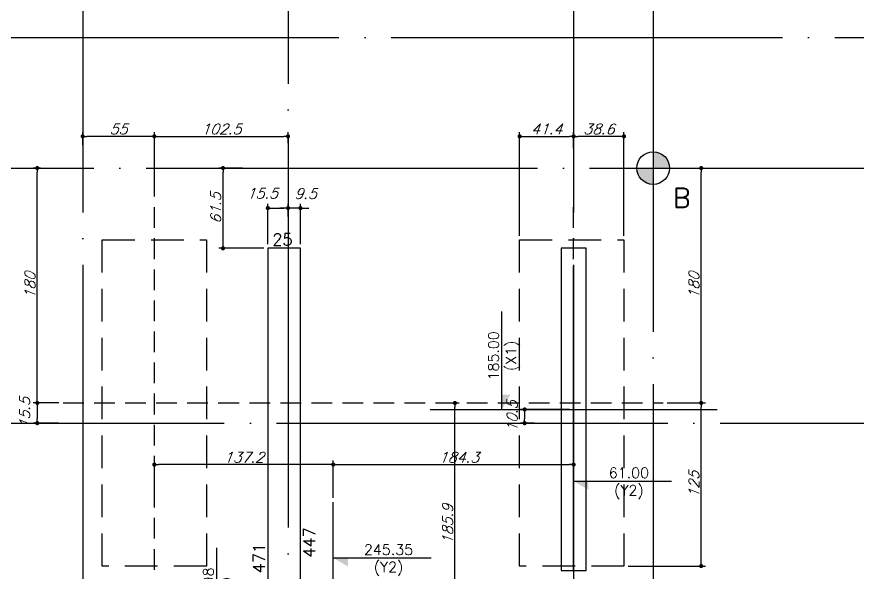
# Model space of a CAD drawing. Header units: millimetres. Extents: x -4281 to 5364, y -2128 to 2372.
# Drawn here: x 1077 to 1723, y 245 to 671 of the extents above; entities that cross this region are included whole.
import ezdxf
from ezdxf.enums import TextEntityAlignment as Align

# ---------------------------------------------------------------- set-up
doc = ezdxf.new("R2010")
doc.units = ezdxf.units.MM
doc.header["$LTSCALE"] = 50
for name, pattern in [('DASHED', [0.75, 0.5, -0.25]), ('EIXO', [6.8, 6, -0.4, 0, -0.4]), ('HIDDEN', [9.525, 6.35, -3.175])]:
    doc.linetypes.add(name, pattern=pattern)
for name, color, linetype in [('F-ATRIBUTO', 6, 'Continuous'), ('F-COTAS', 106, 'Continuous'), ('F-COTAS-ACUMU-2', 11, 'Continuous'), ('F-EIXO', 12, 'EIXO'), ('F-EIXOS-DET', 1, 'Continuous'), ('F-EST-COTA', 1, 'Continuous'), ('F-ESTACAS-BARRETE', 2, 'Continuous'), ('F-ESTACAS-BARRETE-EIXOS', 252, 'Continuous'), ('F-ORI-EIXO', 4, 'Continuous'), ('F-PILARES-DIM', 172, 'Continuous'), ('F-PILARES-N', 170, 'Continuous'), ('F-PILARES-S', 170, 'Continuous'), ('F-TEXTO', 6, 'Continuous')]:
    doc.layers.add(name, color=color, linetype=linetype)
doc.styles.add('COTA', font='SIMPLEX.SHX')
doc.styles.add('CP-TEXT-INCL', font='romans.shx', dxfattribs={"oblique": 20})
doc.styles.add('MCP', font='romans.shx')
doc.styles.add('ROMANS', font='romans.shx')
doc.dimstyles.new('CP-COTAS-50', dxfattribs={"dimscale": 0.64, "dimtxt": 12.5, "dimasz": 5, "dimexe": 5, "dimexo": 5, "dimgap": 2.5, "dimtad": 1, "dimdec": 1, "dimdsep": 46, "dimtxsty": 'CP-TEXT-INCL', "dimblk1": 'DOT', "dimblk2": 'DOT', "dimsah": 1, "dimcen": 9, "dimclrd": 256, "dimclre": 256, "dimclrt": 256, "dimadec": 0, "dimazin": 0, "dimtfac": 1, "dimtdec": 1, "dimtmove": 2, "dimatfit": 3, "dimldrblk": 'DOT', "dimfxl": 0, "dimtolj": 1, "dimarcsym": 0})

# ---------------------------------------------------------------- blocks, each defined once
blk = doc.blocks.new('*U5')
at = {"layer": 'F-EIXO'}
blk.add_line((0, 0), (7197, 0), dxfattribs=at)
at = {"layer": 'F-TEXTO', "style": 'ROMANS'}
blk.add_attdef('EIXO', text='', height=17.5, dxfattribs=at).set_placement((-28.2072, 0), align=Align.MIDDLE_CENTER)
blk = doc.blocks.new('*U230')
at = {"layer": 'F-EIXO'}
blk.add_line((0, 0), (8185, 0), dxfattribs=at)
at = {"layer": 'F-TEXTO', "style": 'ROMANS'}
blk.add_attdef('EIXO', text='', height=17.5, dxfattribs=at).set_placement((-28.2072, 0), align=Align.MIDDLE_CENTER)
blk = doc.blocks.new('*U233')
at = {"layer": 'F-EIXO'}
blk.add_line((0, 0), (0, -3673.4852), dxfattribs=at)
at = {"layer": 'F-TEXTO', "style": 'ROMANS'}
blk.add_attdef('EIXO', text='', height=17.5, rotation=360, dxfattribs=at).set_placement((0, 28.2072), align=Align.MIDDLE_CENTER)
blk = doc.blocks.new('*U10')
at = {"layer": 'F-EIXO'}
blk.add_line((0, 0), (0, -2925), dxfattribs=at)
at = {"layer": 'F-TEXTO', "style": 'ROMANS'}
blk.add_attdef('EIXO', text='', height=17.5, rotation=360, dxfattribs=at).set_placement((0, 28.2072), align=Align.MIDDLE_CENTER)
blk = doc.blocks.new('*U448')
at = {"layer": 'F-EIXO'}
blk.add_line((0, 0), (8091.68, 0), dxfattribs=at)
at = {"layer": 'F-TEXTO', "style": 'ROMANS'}
blk.add_attdef('EIXO', text='', height=17.5, dxfattribs=at).set_placement((-28.21, 0), align=Align.MIDDLE_CENTER)
blk = doc.blocks.new('*U9')
at = {"layer": 'F-EIXO'}
blk.add_line((0, 0), (0, -3023.4852), dxfattribs=at)
at = {"layer": 'F-TEXTO', "style": 'ROMANS'}
blk.add_attdef('EIXO', text='', height=17.5, rotation=360, dxfattribs=at).set_placement((0, 28.2072), align=Align.MIDDLE_CENTER)
blk = doc.blocks.new('ORI_EIXO')
at = {"layer": 'F-ORI-EIXO'}
h = blk.add_hatch(color=256, dxfattribs=at)
edge = h.paths.add_edge_path()
edge.add_line((0, 0.25), (0, 0))
edge.add_line((0, 0), (0.25, 0))
edge.add_arc((0, 0), 0.25, 360, 450)
h = blk.add_hatch(color=256, dxfattribs=at)
edge = h.paths.add_edge_path()
edge.add_line((0, 0), (-0.25, 0))
edge.add_arc((0, 0), 0.25, 180, 270)
edge.add_line((0, -0.25), (0, 0))
for p, q in [((0, 0.25), (0, -0.25)), ((-0.25, 0), (0.25, 0))]:
    blk.add_line(p, q, dxfattribs=at)
blk.add_circle((0, 0), 0.25, dxfattribs=at)
at = {"layer": 'F-ATRIBUTO', "style": 'MCP', "flags": 1}
for tag, p in [('NOME_EIXO_X', (0.138, -0.806)), ('NOME_EIXO_Y', (0.139, -0.88))]:
    blk.add_attdef(tag, p, '', height=0.05, dxfattribs=at)
at = {"layer": 'F-ORI-EIXO', "color": 4, "style": 'MCP'}
blk.add_attdef('ID', text='', height=0.3, dxfattribs=at).set_placement((0.436, -0.606), align=Align.CENTER)
blk = doc.blocks.new('*U59')
at = {"color": 0}
for p, q in [((-6.742, -7.831), (-6.742, -6.331)), ((-4.955, -6.488), (-3.455, -6.488))]:
    blk.add_line(p, q, dxfattribs=at)
for points in [[(-4.955, -6.488), (-4.728, -6.488), (-4.728, -6.618), (-4.728, -6.488)], [(-6.742, -7.831), (-6.742, -7.603), (-6.612, -7.603), (-6.742, -7.603)]]:
    blk.add_solid(points, dxfattribs=at)
at = {"layer": 'F-EIXOS-DET'}
for p, q in [((-4.955, -10.031), (-4.955, -5.631)), ((-7.155, -7.831), (-2.755, -7.831))]:
    blk.add_line(p, q, dxfattribs=at)
at = {"layer": 'F-ATRIBUTO', "style": 'CP-TEXT-INCL', "oblique": 20, "flags": 1}
blk.add_attdef('ENCONTRO_EIXO', (-4.955, -7.831), '', height=0.05, dxfattribs=at)
blk.add_attdef('VALORMI', text='', height=0.05, dxfattribs=at).set_placement((-4.427, -7.968), align=Align.MIDDLE_CENTER)
at = {"layer": 'F-EST-COTA', "color": 2, "style": 'COTA', "flags": 1}
for tag, p in [('COTA_X', (-9.763, 0.589)), ('COTA_Y', (-9.785, 0.245))]:
    blk.add_attdef(tag, p, '', height=0.2, dxfattribs=at)
at = {"layer": 'F-EST-COTA', "color": 2, "style": 'COTA'}
blk.add_attdef('NOME_EIXO_X', text='', height=0.16, rotation=90, dxfattribs=at).set_placement((-6.682, -7.01), align=Align.TOP_CENTER)
blk.add_attdef('COTAY_CE-2', text='', height=0.16, dxfattribs=at).set_placement((-4.107, -6.488), align=Align.BOTTOM_CENTER)
blk.add_attdef('COTAX_CE-2', text='', height=0.16, rotation=90, dxfattribs=at).set_placement((-6.742, -7.01), align=Align.BOTTOM_CENTER)
blk.add_attdef('NOME_EIXO_Y', text='', height=0.16, dxfattribs=at).set_placement((-4.107, -6.548), align=Align.TOP_CENTER)
blk = doc.blocks.new('*U60')
at = {"color": 0}
for p, q in [((-2.32, -3.7), (-2.32, -2.2)), ((-1.22, -4.8), (0.28, -4.8))]:
    blk.add_line(p, q, dxfattribs=at)
for points in [[(-2.32, -3.7), (-2.32, -3.473), (-2.19, -3.473), (-2.32, -3.473)], [(-1.22, -4.8), (-0.993, -4.8), (-0.993, -4.93), (-0.993, -4.8)]]:
    blk.add_solid(points, dxfattribs=at)
at = {"layer": 'F-EIXOS-DET'}
for p, q in [((-1.22, -5.9), (-1.22, -1.5)), ((-3.42, -3.7), (0.98, -3.7))]:
    blk.add_line(p, q, dxfattribs=at)
at = {"layer": 'F-ATRIBUTO', "style": 'CP-TEXT-INCL', "oblique": 20, "flags": 1}
blk.add_attdef('ENCONTRO_EIXO', (-1.22, -3.7), '', height=0.05, dxfattribs=at)
blk.add_attdef('VALORMI', text='', height=0.05, dxfattribs=at).set_placement((-0.691, -3.837), align=Align.MIDDLE_CENTER)
at = {"layer": 'F-EST-COTA', "color": 2, "style": 'COTA', "flags": 1}
for tag, p in [('COTA_X', (-9.763, 0.589)), ('COTA_Y', (-9.785, 0.245))]:
    blk.add_attdef(tag, p, '', height=0.2, dxfattribs=at)
at = {"layer": 'F-EST-COTA', "color": 2, "style": 'COTA'}
blk.add_attdef('NOME_EIXO_X', text='', height=0.16, rotation=90, dxfattribs=at).set_placement((-2.26, -2.879), align=Align.TOP_CENTER)
blk.add_attdef('COTAX_CE-2', text='', height=0.16, rotation=90, dxfattribs=at).set_placement((-2.32, -2.879), align=Align.BOTTOM_CENTER)
blk.add_attdef('COTAY_CE-2', text='', height=0.16, dxfattribs=at).set_placement((-0.372, -4.8), align=Align.BOTTOM_CENTER)
blk.add_attdef('NOME_EIXO_Y', text='', height=0.16, dxfattribs=at).set_placement((-0.372, -4.86), align=Align.TOP_CENTER)
blk = doc.blocks.new('_DOT')
at = {"color": 0, "linetype": 'ByBlock'}
blk.add_line((-0.5, 0), (-1, 0), dxfattribs=at)
at = {"color": 0, "linetype": 'ByBlock', "const_width": 0.5}
blk.add_lwpolyline([(-0.25, 0, 1), (0.25, 0, 1)], format="xyb", close=True, dxfattribs=at)
blk = doc.blocks.new('*D140')
at = {"layer": 'DEFPOINTS', "color": 0, "transparency": 16777216}
for p in [(1285.5, 524.35), (1285.5, 514.97), (1270, 493.5)]:
    blk.add_point(p, dxfattribs=at)
at = {"layer": 'F-COTAS', "lineweight": -2, "transparency": 16777216}
for p, q in [((1270, 496.7), (1270, 527.55)), ((1273.2, 524.35), (1282.3, 524.35)), ((1285.5, 518.17), (1285.5, 527.55))]:
    blk.add_line(p, q, dxfattribs=at)
at = {"layer": 'F-COTAS', "lineweight": -2, "transparency": 16777216, "xscale": 3.2, "yscale": 3.2, "zscale": 3.2, "rotation": 180}
blk.add_blockref('_DOT', (1270, 524.35), dxfattribs=at)
at = {"layer": 'F-COTAS', "lineweight": -2, "transparency": 16777216, "xscale": 3.2, "yscale": 3.2, "zscale": 3.2}
blk.add_blockref('_DOT', (1285.5, 524.35), dxfattribs=at)
at = {"layer": 'F-COTAS', "transparency": 16777216, "insert": (1265.66, 535.66), "char_height": 8, "attachment_point": 5, "style": 'CP-TEXT-INCL'}
blk.add_mtext('\\A1;15.5', dxfattribs=at)
blk = doc.blocks.new('*D141')
at = {"layer": 'DEFPOINTS', "color": 0, "transparency": 16777216}
for p in [(1285.5, 524.35), (1285.5, 514.73), (1295, 493.5)]:
    blk.add_point(p, dxfattribs=at)
at = {"layer": 'F-COTAS', "lineweight": -2, "transparency": 16777216}
for p, q in [((1282.3, 524.35), (1279.1, 524.35)), ((1285.5, 517.93), (1285.5, 527.55)), ((1295, 524.35), (1285.5, 524.35)), ((1295, 496.7), (1295, 527.55)), ((1298.2, 524.35), (1301.4, 524.35))]:
    blk.add_line(p, q, dxfattribs=at)
at = {"layer": 'F-COTAS', "lineweight": -2, "transparency": 16777216, "xscale": 3.2, "yscale": 3.2, "zscale": 3.2}
blk.add_blockref('_DOT', (1285.5, 524.35), dxfattribs=at)
at = {"layer": 'F-COTAS', "lineweight": -2, "transparency": 16777216, "xscale": 3.2, "yscale": 3.2, "zscale": 3.2, "rotation": 180}
blk.add_blockref('_DOT', (1295, 524.35), dxfattribs=at)
at = {"layer": 'F-COTAS', "transparency": 16777216, "insert": (1298.88, 535.42), "char_height": 8, "attachment_point": 5, "style": 'CP-TEXT-INCL'}
blk.add_mtext('\\A1;9.5', dxfattribs=at)
blk = doc.blocks.new('*D142')
at = {"layer": 'DEFPOINTS', "color": 0, "transparency": 16777216}
for p in [(1235.64, 555), (1253.83, 555), (1270, 493.5)]:
    blk.add_point(p, dxfattribs=at)
at = {"layer": 'F-COTAS', "lineweight": -2, "transparency": 16777216}
for p, q in [((1250.63, 555), (1232.44, 555)), ((1235.64, 496.7), (1235.64, 551.8)), ((1266.8, 493.5), (1232.44, 493.5))]:
    blk.add_line(p, q, dxfattribs=at)
at = {"layer": 'F-COTAS', "lineweight": -2, "transparency": 16777216, "xscale": 3.2, "yscale": 3.2, "zscale": 3.2}
for p, rotation in [((1235.64, 555), 90), ((1235.64, 493.5), 270)]:
    blk.add_blockref('_DOT', p, dxfattribs=dict(at, rotation=rotation))
at = {"layer": 'F-COTAS', "transparency": 16777216, "insert": (1230.04, 524.25), "char_height": 8, "attachment_point": 5, "rotation": 90, "style": 'CP-TEXT-INCL'}
blk.add_mtext('\\A1;61.5', dxfattribs=at)
blk = doc.blocks.new('*D143')
at = {"layer": 'DEFPOINTS', "color": 0, "transparency": 16777216}
for p in [(1504.5, 370), (1466.95, 359.5), (1477.69, 359.5)]:
    blk.add_point(p, dxfattribs=at)
at = {"layer": 'F-COTAS', "lineweight": -2, "transparency": 16777216}
for p, q in [((1501.3, 370), (1463.75, 370)), ((1466.95, 366.8), (1466.95, 362.7)), ((1474.49, 359.5), (1463.75, 359.5))]:
    blk.add_line(p, q, dxfattribs=at)
at = {"layer": 'F-COTAS', "lineweight": -2, "transparency": 16777216, "xscale": 3.2, "yscale": 3.2, "zscale": 3.2}
for p, rotation in [((1466.95, 370), 90), ((1466.95, 359.5), 270)]:
    blk.add_blockref('_DOT', p, dxfattribs=dict(at, rotation=rotation))
at = {"layer": 'F-COTAS', "transparency": 16777216, "insert": (1457.35, 364.75), "char_height": 8, "attachment_point": 5, "rotation": 90, "style": 'CP-TEXT-INCL'}
blk.add_mtext('\\A1;10.5', dxfattribs=at)
blk = doc.blocks.new('*D572')
at = {"layer": 'DEFPOINTS', "color": 0, "linetype": 'HIDDEN', "transparency": 16777216}
for p in [(1573.11, 374.97), (1602.35, 374.97), (1543.11, 249.97)]:
    blk.add_point(p, dxfattribs=at)
at = {"layer": 'F-COTAS', "linetype": 'HIDDEN', "lineweight": -2, "transparency": 16777216}
for p, q in [((1576.31, 374.97), (1605.55, 374.97)), ((1602.35, 253.17), (1602.35, 371.77)), ((1546.31, 249.97), (1605.55, 249.97))]:
    blk.add_line(p, q, dxfattribs=at)
at = {"layer": 'F-COTAS', "linetype": 'HIDDEN', "lineweight": -2, "transparency": 16777216, "xscale": 3.2, "yscale": 3.2, "zscale": 3.2}
for p, rotation in [((1602.35, 374.97), 90), ((1602.35, 249.97), 270)]:
    blk.add_blockref('_DOT', p, dxfattribs=dict(at, rotation=rotation))
at = {"layer": 'F-COTAS', "linetype": 'HIDDEN', "transparency": 16777216, "insert": (1596.75, 312.47), "char_height": 8, "attachment_point": 5, "rotation": 90, "style": 'CP-TEXT-INCL'}
blk.add_mtext('\\A1;125', dxfattribs=at)
blk = doc.blocks.new('*D573')
at = {"layer": 'DEFPOINTS', "color": 0, "linetype": 'HIDDEN', "transparency": 16777216}
for p in [(1602.35, 555), (1602.35, 555), (1573.11, 374.97)]:
    blk.add_point(p, dxfattribs=at)
at = {"layer": 'F-COTAS', "linetype": 'HIDDEN', "lineweight": -2, "transparency": 16777216}
for p, q in [((1602.35, 378.17), (1602.35, 551.8)), ((1576.31, 374.97), (1605.55, 374.97))]:
    blk.add_line(p, q, dxfattribs=at)
at = {"layer": 'F-COTAS', "linetype": 'HIDDEN', "lineweight": -2, "transparency": 16777216, "xscale": 3.2, "yscale": 3.2, "zscale": 3.2}
for p, rotation in [((1602.35, 555), 90), ((1602.35, 374.97), 270)]:
    blk.add_blockref('_DOT', p, dxfattribs=dict(at, rotation=rotation))
at = {"layer": 'F-COTAS', "linetype": 'HIDDEN', "transparency": 16777216, "insert": (1596.75, 464.99), "char_height": 8, "attachment_point": 5, "rotation": 90, "style": 'CP-TEXT-INCL'}
blk.add_mtext('\\A1;180', dxfattribs=at)
blk = doc.blocks.new('*D574')
at = {"layer": 'DEFPOINTS', "color": 0, "linetype": 'HIDDEN', "transparency": 16777216}
for p in [(1128, 579.3), (1128, 569.39), (1182.95, 529.97)]:
    blk.add_point(p, dxfattribs=at)
at = {"layer": 'F-COTAS', "linetype": 'HIDDEN', "lineweight": -2, "transparency": 16777216}
for p, q in [((1128, 572.59), (1128, 582.5)), ((1182.95, 533.17), (1182.95, 582.5)), ((1179.75, 579.3), (1131.2, 579.3))]:
    blk.add_line(p, q, dxfattribs=at)
at = {"layer": 'F-COTAS', "linetype": 'HIDDEN', "lineweight": -2, "transparency": 16777216, "xscale": 3.2, "yscale": 3.2, "zscale": 3.2, "rotation": 180}
blk.add_blockref('_DOT', (1128, 579.3), dxfattribs=at)
at = {"layer": 'F-COTAS', "linetype": 'HIDDEN', "lineweight": -2, "transparency": 16777216, "xscale": 3.2, "yscale": 3.2, "zscale": 3.2}
blk.add_blockref('_DOT', (1182.95, 579.3), dxfattribs=at)
at = {"layer": 'F-COTAS', "linetype": 'HIDDEN', "transparency": 16777216, "insert": (1155.48, 584.9), "char_height": 8, "attachment_point": 5, "style": 'CP-TEXT-INCL'}
blk.add_mtext('\\A1;55', dxfattribs=at)
blk = doc.blocks.new('*D575')
at = {"layer": 'DEFPOINTS', "color": 0, "linetype": 'HIDDEN', "transparency": 16777216}
for p in [(1285.5, 579.3), (1182.95, 570.8), (1285.5, 570.8)]:
    blk.add_point(p, dxfattribs=at)
at = {"layer": 'F-COTAS', "linetype": 'HIDDEN', "lineweight": -2, "transparency": 16777216}
for p, q in [((1182.95, 574), (1182.95, 582.5)), ((1285.5, 574), (1285.5, 582.5)), ((1186.15, 579.3), (1282.3, 579.3))]:
    blk.add_line(p, q, dxfattribs=at)
at = {"layer": 'F-COTAS', "linetype": 'HIDDEN', "lineweight": -2, "transparency": 16777216, "xscale": 3.2, "yscale": 3.2, "zscale": 3.2, "rotation": 180}
blk.add_blockref('_DOT', (1182.95, 579.3), dxfattribs=at)
at = {"layer": 'F-COTAS', "linetype": 'HIDDEN', "lineweight": -2, "transparency": 16777216, "xscale": 3.2, "yscale": 3.2, "zscale": 3.2}
blk.add_blockref('_DOT', (1285.5, 579.3), dxfattribs=at)
at = {"layer": 'F-COTAS', "linetype": 'HIDDEN', "transparency": 16777216, "insert": (1234.23, 584.9), "char_height": 8, "attachment_point": 5, "style": 'CP-TEXT-INCL'}
blk.add_mtext('\\A1;102.5', dxfattribs=at)
blk = doc.blocks.new('*D576')
at = {"layer": 'DEFPOINTS', "color": 0, "linetype": 'HIDDEN', "transparency": 16777216}
for p in [(1112.95, 374.97), (1093.19, 359.5), (1112.95, 359.5)]:
    blk.add_point(p, dxfattribs=at)
at = {"layer": 'F-COTAS', "linetype": 'HIDDEN', "lineweight": -2, "transparency": 16777216}
for p, q in [((1109.75, 374.97), (1089.99, 374.97)), ((1093.19, 371.77), (1093.19, 362.7)), ((1109.75, 359.5), (1089.99, 359.5))]:
    blk.add_line(p, q, dxfattribs=at)
at = {"layer": 'F-COTAS', "linetype": 'HIDDEN', "lineweight": -2, "transparency": 16777216, "xscale": 3.2, "yscale": 3.2, "zscale": 3.2}
for p, rotation in [((1093.19, 374.97), 90), ((1093.19, 359.5), 270)]:
    blk.add_blockref('_DOT', p, dxfattribs=dict(at, rotation=rotation))
at = {"layer": 'F-COTAS', "linetype": 'HIDDEN', "transparency": 16777216, "insert": (1083.59, 367.24), "char_height": 8, "attachment_point": 5, "rotation": 90, "style": 'CP-TEXT-INCL'}
blk.add_mtext('\\A1;15.5', dxfattribs=at)
blk = doc.blocks.new('*D577')
at = {"layer": 'DEFPOINTS', "color": 0, "linetype": 'HIDDEN', "transparency": 16777216}
for p in [(1093.19, 555), (1098.78, 555), (1112.95, 374.97)]:
    blk.add_point(p, dxfattribs=at)
at = {"layer": 'F-COTAS', "linetype": 'HIDDEN', "lineweight": -2, "transparency": 16777216}
for p, q in [((1095.58, 555), (1089.99, 555)), ((1093.19, 378.17), (1093.19, 551.8)), ((1109.75, 374.97), (1089.99, 374.97))]:
    blk.add_line(p, q, dxfattribs=at)
at = {"layer": 'F-COTAS', "linetype": 'HIDDEN', "lineweight": -2, "transparency": 16777216, "xscale": 3.2, "yscale": 3.2, "zscale": 3.2}
for p, rotation in [((1093.19, 555), 90), ((1093.19, 374.97), 270)]:
    blk.add_blockref('_DOT', p, dxfattribs=dict(at, rotation=rotation))
at = {"layer": 'F-COTAS', "linetype": 'HIDDEN', "transparency": 16777216, "insert": (1087.59, 464.99), "char_height": 8, "attachment_point": 5, "rotation": 90, "style": 'CP-TEXT-INCL'}
blk.add_mtext('\\A1;180', dxfattribs=at)
blk = doc.blocks.new('*D578')
at = {"layer": 'DEFPOINTS', "color": 0, "linetype": 'HIDDEN', "transparency": 16777216}
for p in [(1504.5, 579.3), (1504.5, 566.99), (1463.11, 499.97)]:
    blk.add_point(p, dxfattribs=at)
at = {"layer": 'F-COTAS', "linetype": 'HIDDEN', "lineweight": -2, "transparency": 16777216}
for p, q in [((1463.11, 503.17), (1463.11, 582.5)), ((1504.5, 570.19), (1504.5, 582.5)), ((1466.31, 579.3), (1501.3, 579.3))]:
    blk.add_line(p, q, dxfattribs=at)
at = {"layer": 'F-COTAS', "linetype": 'HIDDEN', "lineweight": -2, "transparency": 16777216, "xscale": 3.2, "yscale": 3.2, "zscale": 3.2, "rotation": 180}
blk.add_blockref('_DOT', (1463.11, 579.3), dxfattribs=at)
at = {"layer": 'F-COTAS', "linetype": 'HIDDEN', "lineweight": -2, "transparency": 16777216, "xscale": 3.2, "yscale": 3.2, "zscale": 3.2}
blk.add_blockref('_DOT', (1504.5, 579.3), dxfattribs=at)
at = {"layer": 'F-COTAS', "linetype": 'HIDDEN', "transparency": 16777216, "insert": (1483.8, 584.9), "char_height": 8, "attachment_point": 5, "style": 'CP-TEXT-INCL'}
blk.add_mtext('\\A1;41.4', dxfattribs=at)
blk = doc.blocks.new('*D579')
at = {"layer": 'DEFPOINTS', "color": 0, "linetype": 'HIDDEN', "transparency": 16777216}
for p in [(1504.5, 579.3), (1504.5, 570.81), (1543.11, 499.97)]:
    blk.add_point(p, dxfattribs=at)
at = {"layer": 'F-COTAS', "linetype": 'HIDDEN', "lineweight": -2, "transparency": 16777216}
for p, q in [((1504.5, 574.01), (1504.5, 582.5)), ((1543.11, 503.17), (1543.11, 582.5)), ((1539.91, 579.3), (1507.7, 579.3))]:
    blk.add_line(p, q, dxfattribs=at)
at = {"layer": 'F-COTAS', "linetype": 'HIDDEN', "lineweight": -2, "transparency": 16777216, "xscale": 3.2, "yscale": 3.2, "zscale": 3.2, "rotation": 180}
blk.add_blockref('_DOT', (1504.5, 579.3), dxfattribs=at)
at = {"layer": 'F-COTAS', "linetype": 'HIDDEN', "lineweight": -2, "transparency": 16777216, "xscale": 3.2, "yscale": 3.2, "zscale": 3.2}
blk.add_blockref('_DOT', (1543.11, 579.3), dxfattribs=at)
at = {"layer": 'F-COTAS', "linetype": 'HIDDEN', "transparency": 16777216, "insert": (1523.8, 584.9), "char_height": 8, "attachment_point": 5, "style": 'CP-TEXT-INCL'}
blk.add_mtext('\\A1;38.6', dxfattribs=at)
blk = doc.blocks.new('*D605')
at = {"layer": 'DEFPOINTS', "color": 0, "linetype": 'HIDDEN', "transparency": 16777216}
for p in [(1407.06, 374.97), (1413.51, 374.97), (1407.06, 189.02)]:
    blk.add_point(p, dxfattribs=at)
at = {"layer": 'F-COTAS', "linetype": 'HIDDEN', "lineweight": -2, "transparency": 16777216}
for p, q in [((1410.26, 374.97), (1416.71, 374.97)), ((1413.51, 192.22), (1413.51, 371.77)), ((1410.26, 189.02), (1416.71, 189.02))]:
    blk.add_line(p, q, dxfattribs=at)
at = {"layer": 'F-COTAS', "linetype": 'HIDDEN', "lineweight": -2, "transparency": 16777216, "xscale": 3.2, "yscale": 3.2, "zscale": 3.2}
for p, rotation in [((1413.51, 374.97), 90), ((1413.51, 189.02), 270)]:
    blk.add_blockref('_DOT', p, dxfattribs=dict(at, rotation=rotation))
at = {"layer": 'F-COTAS', "linetype": 'HIDDEN', "transparency": 16777216, "insert": (1407.91, 282), "char_height": 8, "attachment_point": 5, "rotation": 90, "style": 'CP-TEXT-INCL'}
blk.add_mtext('\\A1;185.9', dxfattribs=at)
blk = doc.blocks.new('*D606')
at = {"layer": 'DEFPOINTS', "color": 0, "linetype": 'HIDDEN', "transparency": 16777216}
for p in [(1182.95, 327.72), (1182.95, 306.16), (1320.15, 299.02)]:
    blk.add_point(p, dxfattribs=at)
at = {"layer": 'F-COTAS', "linetype": 'HIDDEN', "lineweight": -2, "transparency": 16777216}
for p, q in [((1182.95, 309.36), (1182.95, 330.92)), ((1320.15, 302.22), (1320.15, 330.92)), ((1316.95, 327.72), (1186.15, 327.72))]:
    blk.add_line(p, q, dxfattribs=at)
at = {"layer": 'F-COTAS', "linetype": 'HIDDEN', "lineweight": -2, "transparency": 16777216, "xscale": 3.2, "yscale": 3.2, "zscale": 3.2, "rotation": 180}
blk.add_blockref('_DOT', (1182.95, 327.72), dxfattribs=at)
at = {"layer": 'F-COTAS', "linetype": 'HIDDEN', "lineweight": -2, "transparency": 16777216, "xscale": 3.2, "yscale": 3.2, "zscale": 3.2}
blk.add_blockref('_DOT', (1320.15, 327.72), dxfattribs=at)
at = {"layer": 'F-COTAS', "linetype": 'HIDDEN', "transparency": 16777216, "insert": (1251.55, 333.32), "char_height": 8, "attachment_point": 5, "style": 'CP-TEXT-INCL'}
blk.add_mtext('\\A1;137.2', dxfattribs=at)
blk = doc.blocks.new('*D607')
at = {"layer": 'DEFPOINTS', "color": 0, "linetype": 'HIDDEN', "transparency": 16777216}
for p in [(1504.5, 327.72), (1320.15, 299.02), (1504.5, 299.02)]:
    blk.add_point(p, dxfattribs=at)
at = {"layer": 'F-COTAS', "linetype": 'HIDDEN', "lineweight": -2, "transparency": 16777216}
for p, q in [((1320.15, 302.22), (1320.15, 330.92)), ((1504.5, 302.22), (1504.5, 330.92)), ((1323.35, 327.72), (1501.3, 327.72))]:
    blk.add_line(p, q, dxfattribs=at)
at = {"layer": 'F-COTAS', "linetype": 'HIDDEN', "lineweight": -2, "transparency": 16777216, "xscale": 3.2, "yscale": 3.2, "zscale": 3.2, "rotation": 180}
blk.add_blockref('_DOT', (1320.15, 327.72), dxfattribs=at)
at = {"layer": 'F-COTAS', "linetype": 'HIDDEN', "lineweight": -2, "transparency": 16777216, "xscale": 3.2, "yscale": 3.2, "zscale": 3.2}
blk.add_blockref('_DOT', (1504.5, 327.72), dxfattribs=at)
at = {"layer": 'F-COTAS', "linetype": 'HIDDEN', "transparency": 16777216, "insert": (1416.46, 333.32), "char_height": 8, "attachment_point": 5, "style": 'CP-TEXT-INCL'}
blk.add_mtext('\\A1;184.3', dxfattribs=at)

msp = doc.modelspace()

# ---------------------------------------------------------------- linework, layer by layer
at = {"layer": 'F-ESTACAS-BARRETE', "linetype": 'DASHED'}
for points in [[(1142.95, 499.97), (1222.95, 499.97), (1222.95, 249.97), (1142.95, 249.97)], [(1463.11, 499.97), (1543.11, 499.97), (1543.11, 249.97), (1463.11, 249.97)]]:
    msp.add_lwpolyline(points, close=True, dxfattribs=at)
at = {"layer": 'F-ESTACAS-BARRETE-EIXOS', "linetype": 'HIDDEN', "ltscale": 0.05}
for points in [[(1182.95, -110.03), (1182.95, 529.97)], [(1504.5, -110.03), (1504.5, 529.97)], [(1112.95, 374.97), (1573.11, 374.97)]]:
    msp.add_lwpolyline(points, dxfattribs=at)
at = {"layer": 'F-PILARES-N'}
msp.add_lwpolyline([(1495, 246.5), (1514, 246.5), (1514, 493.5), (1495, 493.5), (1495, 246.5)], dxfattribs=at)
at = {"layer": 'F-PILARES-S', "linetype": 'Continuous'}
msp.add_lwpolyline([(1270, 22.5), (1514, 22.5), (1514, 46.5), (1295, 46.5), (1295, 493.5), (1270, 493.5), (1270, 22.5)], dxfattribs=at)

# ---------------------------------------------------------------- block references
at = {"layer": 'F-COTAS-ACUMU-2', "xscale": 50, "yscale": 50, "zscale": 50}
for name, p, values in [('*U60', (1565.5, 555), {'NOME_EIXO_X': '(X1)', 'NOME_EIXO_Y': '(Y2)', 'COTAY_CE-2': '61.00', 'COTAX_CE-2': '185.00'}), ('*U59', (1567.91, 580.56), {'NOME_EIXO_X': '(X1)', 'NOME_EIXO_Y': '(Y2)', 'COTAY_CE-2': '245.35', 'COTAX_CE-2': '365.98'})]:
    msp.add_blockref(name, p, dxfattribs=at).add_auto_attribs(values)
at = {"layer": 'F-EIXO', "linetype": 'Continuous'}
for name, p in [('*U233', (1565.5, 2089.84)), ('*U9', (1285.5, 1939.84)), ('*U10', (1128, 1841.36)), ('*U10', (1504.5, 1841.36)), ('*U5', (-3736.84, 655)), ('*U230', (-3924.8, 555)), ('*U448', (-3824.8, 359.5))]:
    msp.add_blockref(name, p, dxfattribs=at)
at = {"layer": 'F-ORI-EIXO', "xscale": 50, "yscale": 50, "zscale": 50}
msp.add_blockref('ORI_EIXO', (1565.5, 555), dxfattribs=at).add_auto_attribs({'ID': 'B'})

# ---------------------------------------------------------------- texts
at = {"layer": 'F-PILARES-DIM', "linetype": 'Continuous', "style": 'MCP'}
msp.add_text('25', height=9, dxfattribs=at).set_placement((1273.5, 495.75))
for s, p in [('447', (1306.25, 256.5)), ('471', (1267.75, 244.5))]:
    msp.add_text(s, height=9, rotation=90, dxfattribs=at).set_placement(p)

# ---------------------------------------------------------------- dimensions: what is measured, and where the dimension line sits
at = {"layer": 'F-COTAS', "linetype": 'HIDDEN'}
for base, p1, p2, picture, middle in [((1128, 579.2965), (1182.9509, 529.97), (1128, 569.3874), '*D574', (1155.4754, 584.8965)), ((1285.5, 579.2965), (1182.9509, 570.803), (1285.5, 570.803), '*D575', (1234.2254, 584.8965)), ((1504.5, 579.3), (1463.11, 499.97), (1504.5, 566.99), '*D578', (1483.8, 584.9)), ((1504.5, 579.3), (1543.11, 499.97), (1504.5, 570.81), '*D579', (1523.8, 584.9)), ((1182.95, 327.72), (1320.15, 299.02), (1182.95, 306.16), '*D606', (1251.55, 333.32))]:
    dim = msp.add_linear_dim(base=base, p1=p1, p2=p2, dimstyle='CP-COTAS-50', dxfattribs=at)
    dim.commit()
    dim.dimension.update_dxf_attribs({"geometry": picture, "text_midpoint": middle})
for base, p1, p2, picture, middle in [((1093.19, 555), (1112.95, 374.97), (1098.78, 555), '*D577', (1087.59, 464.99)), ((1602.35, 555), (1573.11, 374.97), (1602.35, 555), '*D573', (1596.75, 464.99)), ((1093.19, 359.5), (1112.95, 374.97), (1112.95, 359.5), '*D576', (1083.59, 367.24)), ((1413.5103, 374.97), (1407.0628, 189.0248), (1407.0628, 374.97), '*D605', (1407.9103, 281.9974)), ((1602.35, 374.97), (1543.11, 249.97), (1573.11, 374.97), '*D572', (1596.75, 312.47))]:
    dim = msp.add_linear_dim(base=base, p1=p1, p2=p2, angle=90, dimstyle='CP-COTAS-50', dxfattribs=at)
    dim.commit()
    dim.dimension.update_dxf_attribs({"geometry": picture, "text_midpoint": middle})
at = {"layer": 'F-COTAS'}
for base, p1, p2, picture, middle in [((1235.64, 555), (1270, 493.5), (1253.83, 555), '*D142', (1230.04, 524.25)), ((1466.95, 359.5), (1504.5, 370), (1477.69, 359.5), '*D143', (1457.35, 364.75))]:
    dim = msp.add_linear_dim(base=base, p1=p1, p2=p2, angle=90, dimstyle='CP-COTAS-50', dxfattribs=at)
    dim.commit()
    dim.dimension.update_dxf_attribs({"geometry": picture, "text_midpoint": middle})
for p1, p2, picture, middle in [((1270, 493.5), (1285.5, 514.97), '*D140', (1265.66, 535.66)), ((1295, 493.5), (1285.5, 514.73), '*D141', (1298.88, 535.42))]:
    dim = msp.add_linear_dim(base=(1285.5, 524.35), p1=p1, p2=p2, dimstyle='CP-COTAS-50', dxfattribs=at)
    dim.commit()
    dim.dimension.update_dxf_attribs({"geometry": picture, "text_midpoint": middle, "dimtype": 160})
at = {"layer": 'F-COTAS', "linetype": 'HIDDEN'}
dim = msp.add_linear_dim(base=(1504.5, 327.7227), p1=(1320.1509, 299.0248), p2=(1504.5, 299.0248), dimstyle='CP-COTAS-50', dxfattribs=at)
dim.commit()
dim.dimension.update_dxf_attribs({"geometry": '*D607', "text_midpoint": (1416.4588, 333.3227), "dimtype": 160})

doc.saveas('drawing.dxf')
